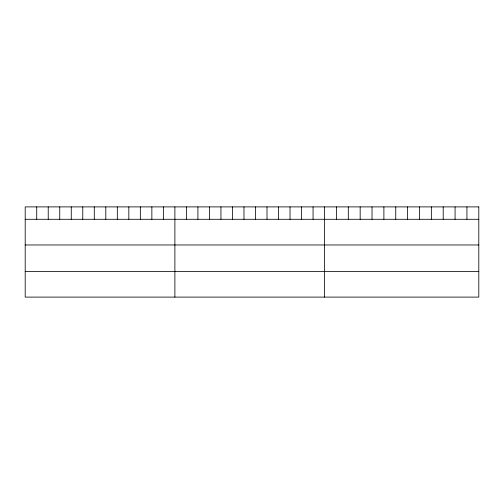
<?xml version="1.0" encoding="UTF-8"?>
<svg xmlns="http://www.w3.org/2000/svg" width="504" height="504" viewBox="0 0 504 504"><rect width="100%" height="100%" fill="white"/><g stroke="black" fill="none" stroke-linecap="round" stroke-linejoin="round"><path stroke-width="0.76" d="M25.2 219.29L478.8 219.29M25.2 244.969L478.8 244.969M25.2 271.423L478.8 271.423M466.937 206.892L466.937 219.29M455.074 206.892L455.074 219.29M443.211 206.892L443.211 219.29M431.348 206.892L431.348 219.29M419.486 206.892L419.486 219.29M407.623 206.892L407.623 219.29M395.753 206.892L395.753 219.29M383.891 206.892L383.891 219.29M372.028 206.892L372.028 219.29M360.165 206.892L360.165 219.29M348.302 206.892L348.302 219.29M336.439 206.892L336.439 219.29M324.576 206.892L324.576 297.108M313.06 206.892L313.06 219.29M301.549 206.892L301.549 219.29M290.033 206.892L290.033 219.29M278.517 206.892L278.517 219.29M267.007 206.892L267.007 219.29M255.49 206.892L255.49 219.29M243.974 206.892L243.974 219.29M232.457 206.892L232.457 219.29M220.947 206.892L220.947 219.29M209.431 206.892L209.431 219.29M197.914 206.892L197.914 219.29M186.404 206.892L186.404 219.29M174.888 206.892L174.888 297.108M163.372 206.892L163.372 219.29M151.862 206.892L151.862 219.29M140.345 206.892L140.345 219.29M128.829 206.892L128.829 219.29M117.319 206.892L117.319 219.29M105.802 206.892L105.802 219.29M94.286 206.892L94.286 219.29M82.769 206.892L82.769 219.29M71.259 206.892L71.259 219.29M59.743 206.892L59.743 219.29M48.227 206.892L48.227 219.29M36.716 206.892L36.716 219.29M478.8 206.892L25.2 206.892L25.2 297.108L478.8 297.108L478.8 206.892"/></g></svg>
